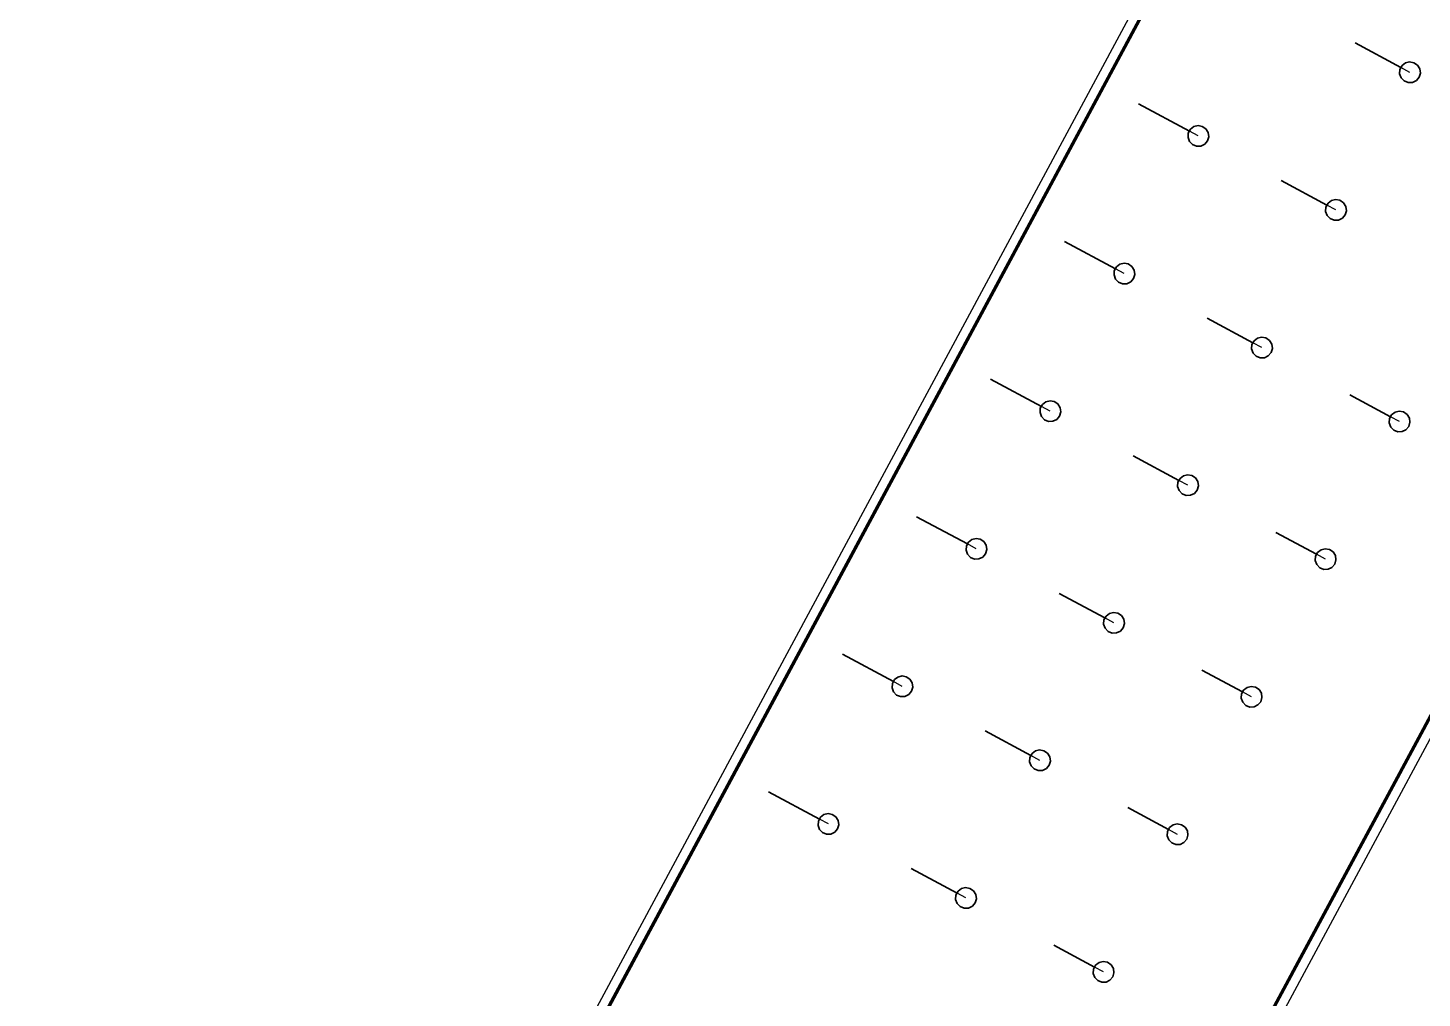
# Model space of a CAD drawing. Header units: metres. Extents: x 2711799 to 2711985, y 1236908 to 1237087.
# Drawn here: x 2711826.75 to 2711840.13, y 1236988.75 to 1236998.07 of the extents above; entities that cross this region are included whole.
import ezdxf

# ---------------------------------------------------------------- set-up
doc = ezdxf.new("R2010")
doc.units = ezdxf.units.M
doc.linetypes.add('AUSGEZOGEN', pattern=[0])
doc.linetypes.add('VERDECKT2_S2', pattern=[0.18, 0.1, -0.08])
for name, color, linetype, lineweight in [('XR$9$Beton Ansicht', 7, 'AUSGEZOGEN', 35), ('XR$9$Beton verdeckt vorne', 7, 'VERDECKT2_S2', 25), ('XR$9$STANDARD_1', 7, 'AUSGEZOGEN', 13)]:
    doc.layers.add(name, color=color, linetype=linetype, lineweight=lineweight)

msp = doc.modelspace()

# ---------------------------------------------------------------- linework, layer by layer
at = {"layer": 'XR$9$Beton Ansicht', "transparency": 33554687}
for p, q in [((2711839.929, 1236997.688, 640.05), (2711839.4899, 1236997.9241, 640.05)), ((2711839.9389, 1236997.7064, 640.05), (2711839.9717, 1236997.7318, 640.05)), ((2711839.9717, 1236997.7318, 640.05), (2711840.0121, 1236997.7417, 640.05)), ((2711840.0121, 1236997.7417, 640.05), (2711840.0531, 1236997.7343, 640.05)), ((2711840.0531, 1236997.7343, 640.05), (2711840.0874, 1236997.7109, 640.05)), ((2711839.9161, 1236997.6283, 640.05), (2711839.9192, 1236997.6697, 640.05)), ((2711839.9301, 1236997.5891, 640.05), (2711839.9161, 1236997.6283, 640.05)), ((2711839.9192, 1236997.6697, 640.05), (2711839.9389, 1236997.7064, 640.05)), ((2711840.0874, 1236997.7109, 640.05), (2711840.1093, 1236997.6755, 640.05)), ((2711840.1149, 1236997.6343, 640.05), (2711840.1032, 1236997.5944, 640.05)), ((2711840.1093, 1236997.6755, 640.05), (2711840.1149, 1236997.6343, 640.05)), ((2711839.9589, 1236997.5591, 640.05), (2711839.9301, 1236997.5891, 640.05)), ((2711839.9973, 1236997.5433, 640.05), (2711839.9589, 1236997.5591, 640.05)), ((2711840.0389, 1236997.5446, 640.05), (2711839.9973, 1236997.5433, 640.05)), ((2711840.0764, 1236997.5626, 640.05), (2711840.0389, 1236997.5446, 640.05)), ((2711840.1032, 1236997.5944, 640.05), (2711840.0764, 1236997.5626, 640.05)), ((2711837.8975, 1236997.0772, 640.05), (2711837.4104, 1236997.3391, 640.05)), ((2711837.8877, 1236997.0589, 640.05), (2711837.9074, 1236997.0955, 640.05)), ((2711837.9074, 1236997.0955, 640.05), (2711837.9403, 1236997.121, 640.05)), ((2711837.9403, 1236997.121, 640.05), (2711837.9807, 1236997.1308, 640.05)), ((2711837.9807, 1236997.1308, 640.05), (2711838.0216, 1236997.1234, 640.05)), ((2711838.0216, 1236997.1234, 640.05), (2711838.0559, 1236997.1, 640.05)), ((2711838.0559, 1236997.1, 640.05), (2711838.0778, 1236997.0646, 640.05)), ((2711838.0778, 1236997.0646, 640.05), (2711838.0834, 1236997.0234, 640.05)), ((2711837.8846, 1236997.0174, 640.05), (2711837.8877, 1236997.0589, 640.05)), ((2711837.8986, 1236996.9783, 640.05), (2711837.8846, 1236997.0174, 640.05)), ((2711837.9274, 1236996.9482, 640.05), (2711837.8986, 1236996.9783, 640.05)), ((2711837.9659, 1236996.9325, 640.05), (2711837.9274, 1236996.9482, 640.05)), ((2711838.0074, 1236996.9337, 640.05), (2711837.9659, 1236996.9325, 640.05)), ((2711838.0449, 1236996.9518, 640.05), (2711838.0074, 1236996.9337, 640.05)), ((2711838.0718, 1236996.9835, 640.05), (2711838.0449, 1236996.9518, 640.05)), ((2711838.0834, 1236997.0234, 640.05), (2711838.0718, 1236996.9835, 640.05)), ((2711839.2187, 1236996.3669, 640.05), (2711838.7796, 1236996.603, 640.05)), ((2711839.2285, 1236996.3852, 640.05), (2711839.2614, 1236996.4106, 640.05)), ((2711839.2614, 1236996.4106, 640.05), (2711839.3018, 1236996.4205, 640.05)), ((2711839.3018, 1236996.4205, 640.05), (2711839.3427, 1236996.4131, 640.05)), ((2711839.3427, 1236996.4131, 640.05), (2711839.3771, 1236996.3897, 640.05)), ((2711839.2058, 1236996.3071, 640.05), (2711839.2089, 1236996.3486, 640.05)), ((2711839.2198, 1236996.268, 640.05), (2711839.2058, 1236996.3071, 640.05)), ((2711839.2089, 1236996.3486, 640.05), (2711839.2285, 1236996.3852, 640.05)), ((2711839.2486, 1236996.2379, 640.05), (2711839.2198, 1236996.268, 640.05)), ((2711839.3929, 1236996.2732, 640.05), (2711839.3661, 1236996.2415, 640.05)), ((2711839.3771, 1236996.3897, 640.05), (2711839.399, 1236996.3543, 640.05)), ((2711839.4046, 1236996.3131, 640.05), (2711839.3929, 1236996.2732, 640.05)), ((2711839.399, 1236996.3543, 640.05), (2711839.4046, 1236996.3131, 640.05)), ((2711839.287, 1236996.2222, 640.05), (2711839.2486, 1236996.2379, 640.05)), ((2711839.3286, 1236996.2234, 640.05), (2711839.287, 1236996.2222, 640.05)), ((2711839.3661, 1236996.2415, 640.05), (2711839.3286, 1236996.2234, 640.05)), ((2711837.1872, 1236995.756, 640.05), (2711836.7001, 1236996.018, 640.05)), ((2711837.1743, 1236995.6963, 640.05), (2711837.1774, 1236995.7377, 640.05)), ((2711837.1774, 1236995.7377, 640.05), (2711837.1971, 1236995.7743, 640.05)), ((2711837.1971, 1236995.7743, 640.05), (2711837.23, 1236995.7998, 640.05)), ((2711837.23, 1236995.7998, 640.05), (2711837.2704, 1236995.8097, 640.05)), ((2711837.2704, 1236995.8097, 640.05), (2711837.3113, 1236995.8023, 640.05)), ((2711837.3113, 1236995.8023, 640.05), (2711837.3456, 1236995.7789, 640.05)), ((2711837.3456, 1236995.7789, 640.05), (2711837.3675, 1236995.7435, 640.05)), ((2711837.3675, 1236995.7435, 640.05), (2711837.3731, 1236995.7023, 640.05)), ((2711837.1883, 1236995.6571, 640.05), (2711837.1743, 1236995.6963, 640.05)), ((2711837.2171, 1236995.6271, 640.05), (2711837.1883, 1236995.6571, 640.05)), ((2711837.2556, 1236995.6113, 640.05), (2711837.2171, 1236995.6271, 640.05)), ((2711837.2971, 1236995.6126, 640.05), (2711837.2556, 1236995.6113, 640.05)), ((2711837.3346, 1236995.6306, 640.05), (2711837.2971, 1236995.6126, 640.05)), ((2711837.3615, 1236995.6624, 640.05), (2711837.3346, 1236995.6306, 640.05)), ((2711837.3731, 1236995.7023, 640.05), (2711837.3615, 1236995.6624, 640.05)), ((2711838.5084, 1236995.0457, 640.05), (2711838.0693, 1236995.2818, 640.05)), ((2711838.4985, 1236995.0274, 640.05), (2711838.5182, 1236995.064, 640.05)), ((2711838.5182, 1236995.064, 640.05), (2711838.5511, 1236995.0895, 640.05)), ((2711838.5511, 1236995.0895, 640.05), (2711838.5915, 1236995.0994, 640.05)), ((2711838.5915, 1236995.0994, 640.05), (2711838.6324, 1236995.092, 640.05)), ((2711838.6324, 1236995.092, 640.05), (2711838.6668, 1236995.0685, 640.05)), ((2711838.6668, 1236995.0685, 640.05), (2711838.6887, 1236995.0332, 640.05)), ((2711838.4955, 1236994.9859, 640.05), (2711838.4985, 1236995.0274, 640.05)), ((2711838.5095, 1236994.9468, 640.05), (2711838.4955, 1236994.9859, 640.05)), ((2711838.5382, 1236994.9168, 640.05), (2711838.5095, 1236994.9468, 640.05)), ((2711838.6557, 1236994.9203, 640.05), (2711838.6183, 1236994.9023, 640.05)), ((2711838.6826, 1236994.9521, 640.05), (2711838.6557, 1236994.9203, 640.05)), ((2711838.6943, 1236994.992, 640.05), (2711838.6826, 1236994.9521, 640.05)), ((2711838.6887, 1236995.0332, 640.05), (2711838.6943, 1236994.992, 640.05)), ((2711838.5767, 1236994.901, 640.05), (2711838.5382, 1236994.9168, 640.05)), ((2711838.6183, 1236994.9023, 640.05), (2711838.5767, 1236994.901, 640.05)), ((2711836.4769, 1236994.4349, 640.05), (2711835.9898, 1236994.6968, 640.05)), ((2711839.8295, 1236994.3354, 640.05), (2711839.4386, 1236994.5456, 640.05)), ((2711836.464, 1236994.3751, 640.05), (2711836.4671, 1236994.4166, 640.05)), ((2711836.4671, 1236994.4166, 640.05), (2711836.4868, 1236994.4532, 640.05)), ((2711836.4868, 1236994.4532, 640.05), (2711836.5197, 1236994.4786, 640.05)), ((2711836.5197, 1236994.4786, 640.05), (2711836.56, 1236994.4885, 640.05)), ((2711836.56, 1236994.4885, 640.05), (2711836.601, 1236994.4811, 640.05)), ((2711836.601, 1236994.4811, 640.05), (2711836.6353, 1236994.4577, 640.05)), ((2711836.6353, 1236994.4577, 640.05), (2711836.6572, 1236994.4223, 640.05)), ((2711836.6572, 1236994.4223, 640.05), (2711836.6628, 1236994.3811, 640.05)), ((2711839.8723, 1236994.3792, 640.05), (2711839.9127, 1236994.3891, 640.05)), ((2711839.9127, 1236994.3891, 640.05), (2711839.9536, 1236994.3816, 640.05)), ((2711836.478, 1236994.336, 640.05), (2711836.464, 1236994.3751, 640.05)), ((2711836.5068, 1236994.3059, 640.05), (2711836.478, 1236994.336, 640.05)), ((2711836.5453, 1236994.2902, 640.05), (2711836.5068, 1236994.3059, 640.05)), ((2711836.5868, 1236994.2914, 640.05), (2711836.5453, 1236994.2902, 640.05)), ((2711836.6243, 1236994.3095, 640.05), (2711836.5868, 1236994.2914, 640.05)), ((2711836.6512, 1236994.3412, 640.05), (2711836.6243, 1236994.3095, 640.05)), ((2711836.6628, 1236994.3811, 640.05), (2711836.6512, 1236994.3412, 640.05)), ((2711839.8166, 1236994.2756, 640.05), (2711839.8197, 1236994.3171, 640.05)), ((2711839.8307, 1236994.2365, 640.05), (2711839.8166, 1236994.2756, 640.05)), ((2711839.8197, 1236994.3171, 640.05), (2711839.8394, 1236994.3537, 640.05)), ((2711839.8394, 1236994.3537, 640.05), (2711839.8723, 1236994.3792, 640.05)), ((2711839.9536, 1236994.3816, 640.05), (2711839.988, 1236994.3582, 640.05)), ((2711839.988, 1236994.3582, 640.05), (2711840.0098, 1236994.3229, 640.05)), ((2711840.0154, 1236994.2817, 640.05), (2711840.0038, 1236994.2417, 640.05)), ((2711840.0098, 1236994.3229, 640.05), (2711840.0154, 1236994.2817, 640.05)), ((2711839.8594, 1236994.2065, 640.05), (2711839.8307, 1236994.2365, 640.05)), ((2711839.8979, 1236994.1907, 640.05), (2711839.8594, 1236994.2065, 640.05)), ((2711839.9394, 1236994.192, 640.05), (2711839.8979, 1236994.1907, 640.05)), ((2711839.9769, 1236994.21, 640.05), (2711839.9394, 1236994.192, 640.05)), ((2711840.0038, 1236994.2417, 640.05), (2711839.9769, 1236994.21, 640.05)), ((2711837.7981, 1236993.7246, 640.05), (2711837.359, 1236993.9606, 640.05)), ((2711837.7882, 1236993.7063, 640.05), (2711837.8079, 1236993.7429, 640.05)), ((2711837.8079, 1236993.7429, 640.05), (2711837.8408, 1236993.7683, 640.05)), ((2711837.8408, 1236993.7683, 640.05), (2711837.8812, 1236993.7782, 640.05)), ((2711837.8812, 1236993.7782, 640.05), (2711837.9221, 1236993.7708, 640.05)), ((2711837.9221, 1236993.7708, 640.05), (2711837.9565, 1236993.7474, 640.05)), ((2711837.9565, 1236993.7474, 640.05), (2711837.9784, 1236993.712, 640.05)), ((2711837.7851, 1236993.6648, 640.05), (2711837.7882, 1236993.7063, 640.05)), ((2711837.7992, 1236993.6256, 640.05), (2711837.7851, 1236993.6648, 640.05)), ((2711837.8279, 1236993.5956, 640.05), (2711837.7992, 1236993.6256, 640.05)), ((2711837.8664, 1236993.5798, 640.05), (2711837.8279, 1236993.5956, 640.05)), ((2711837.9454, 1236993.5992, 640.05), (2711837.908, 1236993.5811, 640.05)), ((2711837.9723, 1236993.6309, 640.05), (2711837.9454, 1236993.5992, 640.05)), ((2711837.984, 1236993.6708, 640.05), (2711837.9723, 1236993.6309, 640.05)), ((2711837.9784, 1236993.712, 640.05), (2711837.984, 1236993.6708, 640.05)), ((2711837.908, 1236993.5811, 640.05), (2711837.8664, 1236993.5798, 640.05)), ((2711835.7666, 1236993.1137, 640.05), (2711835.2794, 1236993.3756, 640.05)), ((2711839.1192, 1236993.0143, 640.05), (2711838.7282, 1236993.2245, 640.05)), ((2711835.7537, 1236993.0539, 640.05), (2711835.7568, 1236993.0954, 640.05)), ((2711835.7677, 1236993.0148, 640.05), (2711835.7537, 1236993.0539, 640.05)), ((2711835.7568, 1236993.0954, 640.05), (2711835.7765, 1236993.132, 640.05)), ((2711835.7765, 1236993.132, 640.05), (2711835.8093, 1236993.1575, 640.05)), ((2711835.8093, 1236993.1575, 640.05), (2711835.8497, 1236993.1674, 640.05)), ((2711835.8497, 1236993.1674, 640.05), (2711835.8907, 1236993.1599, 640.05)), ((2711835.8907, 1236993.1599, 640.05), (2711835.925, 1236993.1365, 640.05)), ((2711835.925, 1236993.1365, 640.05), (2711835.9469, 1236993.1012, 640.05)), ((2711835.9525, 1236993.06, 640.05), (2711835.9408, 1236993.02, 640.05)), ((2711835.9469, 1236993.1012, 640.05), (2711835.9525, 1236993.06, 640.05)), ((2711839.1291, 1236993.0326, 640.05), (2711839.162, 1236993.058, 640.05)), ((2711839.162, 1236993.058, 640.05), (2711839.2024, 1236993.0679, 640.05)), ((2711839.2024, 1236993.0679, 640.05), (2711839.2433, 1236993.0605, 640.05)), ((2711839.2433, 1236993.0605, 640.05), (2711839.2776, 1236993.0371, 640.05)), ((2711835.7965, 1236992.9848, 640.05), (2711835.7677, 1236993.0148, 640.05)), ((2711835.8349, 1236992.969, 640.05), (2711835.7965, 1236992.9848, 640.05)), ((2711835.8765, 1236992.9703, 640.05), (2711835.8349, 1236992.969, 640.05)), ((2711835.914, 1236992.9883, 640.05), (2711835.8765, 1236992.9703, 640.05)), ((2711835.9408, 1236993.02, 640.05), (2711835.914, 1236992.9883, 640.05)), ((2711839.1063, 1236992.9545, 640.05), (2711839.1094, 1236992.9959, 640.05)), ((2711839.1203, 1236992.9153, 640.05), (2711839.1063, 1236992.9545, 640.05)), ((2711839.1094, 1236992.9959, 640.05), (2711839.1291, 1236993.0326, 640.05)), ((2711839.1491, 1236992.8853, 640.05), (2711839.1203, 1236992.9153, 640.05)), ((2711839.2935, 1236992.9206, 640.05), (2711839.2666, 1236992.8889, 640.05)), ((2711839.2776, 1236993.0371, 640.05), (2711839.2995, 1236993.0017, 640.05)), ((2711839.3051, 1236992.9605, 640.05), (2711839.2935, 1236992.9206, 640.05)), ((2711839.2995, 1236993.0017, 640.05), (2711839.3051, 1236992.9605, 640.05)), ((2711839.1876, 1236992.8695, 640.05), (2711839.1491, 1236992.8853, 640.05)), ((2711839.2291, 1236992.8708, 640.05), (2711839.1876, 1236992.8695, 640.05)), ((2711839.2666, 1236992.8889, 640.05), (2711839.2291, 1236992.8708, 640.05)), ((2711837.0878, 1236992.4034, 640.05), (2711836.6487, 1236992.6395, 640.05)), ((2711837.0748, 1236992.3436, 640.05), (2711837.0779, 1236992.3851, 640.05)), ((2711837.0779, 1236992.3851, 640.05), (2711837.0976, 1236992.4217, 640.05)), ((2711837.0976, 1236992.4217, 640.05), (2711837.1305, 1236992.4472, 640.05)), ((2711837.1305, 1236992.4472, 640.05), (2711837.1709, 1236992.457, 640.05)), ((2711837.1709, 1236992.457, 640.05), (2711837.2118, 1236992.4496, 640.05)), ((2711837.2118, 1236992.4496, 640.05), (2711837.2462, 1236992.4262, 640.05)), ((2711837.2462, 1236992.4262, 640.05), (2711837.2681, 1236992.3909, 640.05)), ((2711837.2681, 1236992.3909, 640.05), (2711837.2736, 1236992.3497, 640.05)), ((2711837.0889, 1236992.3045, 640.05), (2711837.0748, 1236992.3436, 640.05)), ((2711837.1176, 1236992.2744, 640.05), (2711837.0889, 1236992.3045, 640.05)), ((2711837.1561, 1236992.2587, 640.05), (2711837.1176, 1236992.2744, 640.05)), ((2711837.1977, 1236992.26, 640.05), (2711837.1561, 1236992.2587, 640.05)), ((2711837.2351, 1236992.278, 640.05), (2711837.1977, 1236992.26, 640.05)), ((2711837.262, 1236992.3097, 640.05), (2711837.2351, 1236992.278, 640.05)), ((2711837.2736, 1236992.3497, 640.05), (2711837.262, 1236992.3097, 640.05)), ((2711835.0563, 1236991.7926, 640.05), (2711834.5691, 1236992.0545, 640.05)), ((2711835.099, 1236991.8363, 640.05), (2711835.1394, 1236991.8462, 640.05)), ((2711835.1394, 1236991.8462, 640.05), (2711835.1803, 1236991.8388, 640.05)), ((2711838.4089, 1236991.6931, 640.05), (2711838.0179, 1236991.9033, 640.05)), ((2711835.0434, 1236991.7328, 640.05), (2711835.0465, 1236991.7742, 640.05)), ((2711835.0574, 1236991.6936, 640.05), (2711835.0434, 1236991.7328, 640.05)), ((2711835.0465, 1236991.7742, 640.05), (2711835.0661, 1236991.8109, 640.05)), ((2711835.0661, 1236991.8109, 640.05), (2711835.099, 1236991.8363, 640.05)), ((2711835.1803, 1236991.8388, 640.05), (2711835.2147, 1236991.8154, 640.05)), ((2711835.2147, 1236991.8154, 640.05), (2711835.2366, 1236991.78, 640.05)), ((2711835.2422, 1236991.7388, 640.05), (2711835.2305, 1236991.6989, 640.05)), ((2711835.2366, 1236991.78, 640.05), (2711835.2422, 1236991.7388, 640.05)), ((2711838.3991, 1236991.6748, 640.05), (2711838.4188, 1236991.7114, 640.05)), ((2711838.4188, 1236991.7114, 640.05), (2711838.4517, 1236991.7369, 640.05)), ((2711838.4517, 1236991.7369, 640.05), (2711838.4921, 1236991.7467, 640.05)), ((2711838.4921, 1236991.7467, 640.05), (2711838.533, 1236991.7393, 640.05)), ((2711838.533, 1236991.7393, 640.05), (2711838.5673, 1236991.7159, 640.05)), ((2711838.5673, 1236991.7159, 640.05), (2711838.5892, 1236991.6805, 640.05)), ((2711835.0862, 1236991.6636, 640.05), (2711835.0574, 1236991.6936, 640.05)), ((2711835.1246, 1236991.6478, 640.05), (2711835.0862, 1236991.6636, 640.05)), ((2711835.1662, 1236991.6491, 640.05), (2711835.1246, 1236991.6478, 640.05)), ((2711835.2037, 1236991.6672, 640.05), (2711835.1662, 1236991.6491, 640.05)), ((2711835.2305, 1236991.6989, 640.05), (2711835.2037, 1236991.6672, 640.05)), ((2711838.396, 1236991.6333, 640.05), (2711838.3991, 1236991.6748, 640.05)), ((2711838.41, 1236991.5942, 640.05), (2711838.396, 1236991.6333, 640.05)), ((2711838.4388, 1236991.5641, 640.05), (2711838.41, 1236991.5942, 640.05)), ((2711838.5832, 1236991.5994, 640.05), (2711838.5563, 1236991.5677, 640.05)), ((2711838.5948, 1236991.6393, 640.05), (2711838.5832, 1236991.5994, 640.05)), ((2711838.5892, 1236991.6805, 640.05), (2711838.5948, 1236991.6393, 640.05)), ((2711838.4773, 1236991.5484, 640.05), (2711838.4388, 1236991.5641, 640.05)), ((2711838.5188, 1236991.5496, 640.05), (2711838.4773, 1236991.5484, 640.05)), ((2711838.5563, 1236991.5677, 640.05), (2711838.5188, 1236991.5496, 640.05)), ((2711836.3775, 1236991.0823, 640.05), (2711835.9384, 1236991.3183, 640.05)), ((2711836.3645, 1236991.0225, 640.05), (2711836.3676, 1236991.0639, 640.05)), ((2711836.3676, 1236991.0639, 640.05), (2711836.3873, 1236991.1006, 640.05)), ((2711836.3873, 1236991.1006, 640.05), (2711836.4202, 1236991.126, 640.05)), ((2711836.4202, 1236991.126, 640.05), (2711836.4606, 1236991.1359, 640.05)), ((2711836.4606, 1236991.1359, 640.05), (2711836.5015, 1236991.1285, 640.05)), ((2711836.5015, 1236991.1285, 640.05), (2711836.5359, 1236991.1051, 640.05)), ((2711836.5359, 1236991.1051, 640.05), (2711836.5577, 1236991.0697, 640.05)), ((2711836.5577, 1236991.0697, 640.05), (2711836.5633, 1236991.0285, 640.05)), ((2711836.3786, 1236990.9833, 640.05), (2711836.3645, 1236991.0225, 640.05)), ((2711836.4073, 1236990.9533, 640.05), (2711836.3786, 1236990.9833, 640.05)), ((2711836.4458, 1236990.9375, 640.05), (2711836.4073, 1236990.9533, 640.05)), ((2711836.4874, 1236990.9388, 640.05), (2711836.4458, 1236990.9375, 640.05)), ((2711836.5248, 1236990.9568, 640.05), (2711836.4874, 1236990.9388, 640.05)), ((2711836.5517, 1236990.9886, 640.05), (2711836.5248, 1236990.9568, 640.05)), ((2711836.5633, 1236991.0285, 640.05), (2711836.5517, 1236990.9886, 640.05)), ((2711834.346, 1236990.4714, 640.05), (2711833.8588, 1236990.7333, 640.05)), ((2711834.3558, 1236990.4897, 640.05), (2711834.3887, 1236990.5152, 640.05)), ((2711834.3887, 1236990.5152, 640.05), (2711834.4291, 1236990.525, 640.05)), ((2711834.4291, 1236990.525, 640.05), (2711834.47, 1236990.5176, 640.05)), ((2711834.47, 1236990.5176, 640.05), (2711834.5044, 1236990.4942, 640.05)), ((2711837.6986, 1236990.3719, 640.05), (2711837.3076, 1236990.5822, 640.05)), ((2711834.3331, 1236990.4116, 640.05), (2711834.3361, 1236990.4531, 640.05)), ((2711834.3471, 1236990.3725, 640.05), (2711834.3331, 1236990.4116, 640.05)), ((2711834.3361, 1236990.4531, 640.05), (2711834.3558, 1236990.4897, 640.05)), ((2711834.3758, 1236990.3424, 640.05), (2711834.3471, 1236990.3725, 640.05)), ((2711834.5202, 1236990.3777, 640.05), (2711834.4933, 1236990.346, 640.05)), ((2711834.5044, 1236990.4942, 640.05), (2711834.5263, 1236990.4589, 640.05)), ((2711834.5319, 1236990.4176, 640.05), (2711834.5202, 1236990.3777, 640.05)), ((2711834.5263, 1236990.4589, 640.05), (2711834.5319, 1236990.4176, 640.05)), ((2711837.6888, 1236990.3536, 640.05), (2711837.7085, 1236990.3903, 640.05)), ((2711837.7085, 1236990.3903, 640.05), (2711837.7414, 1236990.4157, 640.05)), ((2711837.7414, 1236990.4157, 640.05), (2711837.7817, 1236990.4256, 640.05)), ((2711837.7817, 1236990.4256, 640.05), (2711837.8227, 1236990.4182, 640.05)), ((2711837.8227, 1236990.4182, 640.05), (2711837.857, 1236990.3948, 640.05)), ((2711837.857, 1236990.3948, 640.05), (2711837.8789, 1236990.3594, 640.05)), ((2711834.4143, 1236990.3267, 640.05), (2711834.3758, 1236990.3424, 640.05)), ((2711834.4559, 1236990.3279, 640.05), (2711834.4143, 1236990.3267, 640.05)), ((2711834.4933, 1236990.346, 640.05), (2711834.4559, 1236990.3279, 640.05)), ((2711837.6857, 1236990.3122, 640.05), (2711837.6888, 1236990.3536, 640.05)), ((2711837.6997, 1236990.273, 640.05), (2711837.6857, 1236990.3122, 640.05)), ((2711837.7285, 1236990.243, 640.05), (2711837.6997, 1236990.273, 640.05)), ((2711837.767, 1236990.2272, 640.05), (2711837.7285, 1236990.243, 640.05)), ((2711837.846, 1236990.2465, 640.05), (2711837.8085, 1236990.2285, 640.05)), ((2711837.8729, 1236990.2783, 640.05), (2711837.846, 1236990.2465, 640.05)), ((2711837.8845, 1236990.3182, 640.05), (2711837.8729, 1236990.2783, 640.05)), ((2711837.8789, 1236990.3594, 640.05), (2711837.8845, 1236990.3182, 640.05)), ((2711837.8085, 1236990.2285, 640.05), (2711837.767, 1236990.2272, 640.05)), ((2711835.6672, 1236989.7611, 640.05), (2711835.2281, 1236989.9972, 640.05)), ((2711835.6542, 1236989.7013, 640.05), (2711835.6573, 1236989.7428, 640.05)), ((2711835.6683, 1236989.6622, 640.05), (2711835.6542, 1236989.7013, 640.05)), ((2711835.6573, 1236989.7428, 640.05), (2711835.677, 1236989.7794, 640.05)), ((2711835.677, 1236989.7794, 640.05), (2711835.7099, 1236989.8049, 640.05)), ((2711835.7099, 1236989.8049, 640.05), (2711835.7503, 1236989.8147, 640.05)), ((2711835.7503, 1236989.8147, 640.05), (2711835.7912, 1236989.8073, 640.05)), ((2711835.7912, 1236989.8073, 640.05), (2711835.8256, 1236989.7839, 640.05)), ((2711835.8256, 1236989.7839, 640.05), (2711835.8474, 1236989.7485, 640.05)), ((2711835.853, 1236989.7073, 640.05), (2711835.8414, 1236989.6674, 640.05)), ((2711835.8474, 1236989.7485, 640.05), (2711835.853, 1236989.7073, 640.05)), ((2711835.697, 1236989.6321, 640.05), (2711835.6683, 1236989.6622, 640.05)), ((2711835.7355, 1236989.6164, 640.05), (2711835.697, 1236989.6321, 640.05)), ((2711835.777, 1236989.6176, 640.05), (2711835.7355, 1236989.6164, 640.05)), ((2711835.8145, 1236989.6357, 640.05), (2711835.777, 1236989.6176, 640.05)), ((2711835.8414, 1236989.6674, 640.05), (2711835.8145, 1236989.6357, 640.05)), ((2711836.9883, 1236989.0508, 640.05), (2711836.5973, 1236989.261, 640.05)), ((2711836.9754, 1236988.991, 640.05), (2711836.9785, 1236989.0325, 640.05)), ((2711836.9785, 1236989.0325, 640.05), (2711836.9982, 1236989.0691, 640.05)), ((2711836.9982, 1236989.0691, 640.05), (2711837.031, 1236989.0945, 640.05)), ((2711837.031, 1236989.0945, 640.05), (2711837.0714, 1236989.1044, 640.05)), ((2711837.0714, 1236989.1044, 640.05), (2711837.1124, 1236989.097, 640.05)), ((2711837.1124, 1236989.097, 640.05), (2711837.1467, 1236989.0736, 640.05)), ((2711837.1467, 1236989.0736, 640.05), (2711837.1686, 1236989.0382, 640.05)), ((2711837.1686, 1236989.0382, 640.05), (2711837.1742, 1236988.997, 640.05)), ((2711836.9894, 1236988.9519, 640.05), (2711836.9754, 1236988.991, 640.05)), ((2711837.0182, 1236988.9218, 640.05), (2711836.9894, 1236988.9519, 640.05)), ((2711837.0566, 1236988.9061, 640.05), (2711837.0182, 1236988.9218, 640.05)), ((2711837.0982, 1236988.9073, 640.05), (2711837.0566, 1236988.9061, 640.05)), ((2711837.1357, 1236988.9254, 640.05), (2711837.0982, 1236988.9073, 640.05)), ((2711837.1625, 1236988.9571, 640.05), (2711837.1357, 1236988.9254, 640.05)), ((2711837.1742, 1236988.997, 640.05), (2711837.1625, 1236988.9571, 640.05))]:
    msp.add_line(p, q, dxfattribs=at)
at = {"layer": 'XR$9$Beton Ansicht', "color": 7, "linetype": 'AUSGEZOGEN', "lineweight": 35, "transparency": 33554687}
for p, q in [((2711839.929, 1236997.688, 640.05), (2711839.4899, 1236997.9241, 640.05)), ((2711839.9389, 1236997.7064, 640.05), (2711839.9717, 1236997.7318, 640.05)), ((2711839.9717, 1236997.7318, 640.05), (2711840.0121, 1236997.7417, 640.05)), ((2711840.0121, 1236997.7417, 640.05), (2711840.0531, 1236997.7343, 640.05)), ((2711840.0531, 1236997.7343, 640.05), (2711840.0874, 1236997.7109, 640.05)), ((2711839.9161, 1236997.6283, 640.05), (2711839.9192, 1236997.6697, 640.05)), ((2711839.9301, 1236997.5891, 640.05), (2711839.9161, 1236997.6283, 640.05)), ((2711839.9192, 1236997.6697, 640.05), (2711839.9389, 1236997.7064, 640.05)), ((2711840.0874, 1236997.7109, 640.05), (2711840.1093, 1236997.6755, 640.05)), ((2711840.1149, 1236997.6343, 640.05), (2711840.1032, 1236997.5944, 640.05)), ((2711840.1093, 1236997.6755, 640.05), (2711840.1149, 1236997.6343, 640.05)), ((2711839.9589, 1236997.5591, 640.05), (2711839.9301, 1236997.5891, 640.05)), ((2711839.9973, 1236997.5433, 640.05), (2711839.9589, 1236997.5591, 640.05)), ((2711840.0389, 1236997.5446, 640.05), (2711839.9973, 1236997.5433, 640.05)), ((2711840.0764, 1236997.5626, 640.05), (2711840.0389, 1236997.5446, 640.05)), ((2711840.1032, 1236997.5944, 640.05), (2711840.0764, 1236997.5626, 640.05)), ((2711837.8975, 1236997.0772, 640.05), (2711837.4104, 1236997.3391, 640.05)), ((2711837.8877, 1236997.0589, 640.05), (2711837.9074, 1236997.0955, 640.05)), ((2711837.9074, 1236997.0955, 640.05), (2711837.9403, 1236997.121, 640.05)), ((2711837.9403, 1236997.121, 640.05), (2711837.9807, 1236997.1308, 640.05)), ((2711837.9807, 1236997.1308, 640.05), (2711838.0216, 1236997.1234, 640.05)), ((2711838.0216, 1236997.1234, 640.05), (2711838.0559, 1236997.1, 640.05)), ((2711838.0559, 1236997.1, 640.05), (2711838.0778, 1236997.0646, 640.05)), ((2711838.0778, 1236997.0646, 640.05), (2711838.0834, 1236997.0234, 640.05)), ((2711837.8846, 1236997.0174, 640.05), (2711837.8877, 1236997.0589, 640.05)), ((2711837.8986, 1236996.9783, 640.05), (2711837.8846, 1236997.0174, 640.05)), ((2711837.9274, 1236996.9482, 640.05), (2711837.8986, 1236996.9783, 640.05)), ((2711837.9659, 1236996.9325, 640.05), (2711837.9274, 1236996.9482, 640.05)), ((2711838.0074, 1236996.9337, 640.05), (2711837.9659, 1236996.9325, 640.05)), ((2711838.0449, 1236996.9518, 640.05), (2711838.0074, 1236996.9337, 640.05)), ((2711838.0718, 1236996.9835, 640.05), (2711838.0449, 1236996.9518, 640.05)), ((2711838.0834, 1236997.0234, 640.05), (2711838.0718, 1236996.9835, 640.05)), ((2711839.2187, 1236996.3669, 640.05), (2711838.7796, 1236996.603, 640.05)), ((2711839.2285, 1236996.3852, 640.05), (2711839.2614, 1236996.4106, 640.05)), ((2711839.2614, 1236996.4106, 640.05), (2711839.3018, 1236996.4205, 640.05)), ((2711839.3018, 1236996.4205, 640.05), (2711839.3427, 1236996.4131, 640.05)), ((2711839.3427, 1236996.4131, 640.05), (2711839.3771, 1236996.3897, 640.05)), ((2711839.2058, 1236996.3071, 640.05), (2711839.2089, 1236996.3486, 640.05)), ((2711839.2198, 1236996.268, 640.05), (2711839.2058, 1236996.3071, 640.05)), ((2711839.2089, 1236996.3486, 640.05), (2711839.2285, 1236996.3852, 640.05)), ((2711839.2486, 1236996.2379, 640.05), (2711839.2198, 1236996.268, 640.05)), ((2711839.3929, 1236996.2732, 640.05), (2711839.3661, 1236996.2415, 640.05)), ((2711839.3771, 1236996.3897, 640.05), (2711839.399, 1236996.3543, 640.05)), ((2711839.4046, 1236996.3131, 640.05), (2711839.3929, 1236996.2732, 640.05)), ((2711839.399, 1236996.3543, 640.05), (2711839.4046, 1236996.3131, 640.05)), ((2711839.287, 1236996.2222, 640.05), (2711839.2486, 1236996.2379, 640.05)), ((2711839.3286, 1236996.2234, 640.05), (2711839.287, 1236996.2222, 640.05)), ((2711839.3661, 1236996.2415, 640.05), (2711839.3286, 1236996.2234, 640.05)), ((2711837.1872, 1236995.756, 640.05), (2711836.7001, 1236996.018, 640.05)), ((2711837.1743, 1236995.6963, 640.05), (2711837.1774, 1236995.7377, 640.05)), ((2711837.1774, 1236995.7377, 640.05), (2711837.1971, 1236995.7743, 640.05)), ((2711837.1971, 1236995.7743, 640.05), (2711837.23, 1236995.7998, 640.05)), ((2711837.23, 1236995.7998, 640.05), (2711837.2704, 1236995.8097, 640.05)), ((2711837.2704, 1236995.8097, 640.05), (2711837.3113, 1236995.8023, 640.05)), ((2711837.3113, 1236995.8023, 640.05), (2711837.3456, 1236995.7789, 640.05)), ((2711837.3456, 1236995.7789, 640.05), (2711837.3675, 1236995.7435, 640.05)), ((2711837.3675, 1236995.7435, 640.05), (2711837.3731, 1236995.7023, 640.05)), ((2711837.1883, 1236995.6571, 640.05), (2711837.1743, 1236995.6963, 640.05)), ((2711837.2171, 1236995.6271, 640.05), (2711837.1883, 1236995.6571, 640.05)), ((2711837.2556, 1236995.6113, 640.05), (2711837.2171, 1236995.6271, 640.05)), ((2711837.2971, 1236995.6126, 640.05), (2711837.2556, 1236995.6113, 640.05)), ((2711837.3346, 1236995.6306, 640.05), (2711837.2971, 1236995.6126, 640.05)), ((2711837.3615, 1236995.6624, 640.05), (2711837.3346, 1236995.6306, 640.05)), ((2711837.3731, 1236995.7023, 640.05), (2711837.3615, 1236995.6624, 640.05)), ((2711838.5084, 1236995.0457, 640.05), (2711838.0693, 1236995.2818, 640.05)), ((2711838.4985, 1236995.0274, 640.05), (2711838.5182, 1236995.064, 640.05)), ((2711838.5182, 1236995.064, 640.05), (2711838.5511, 1236995.0895, 640.05)), ((2711838.5511, 1236995.0895, 640.05), (2711838.5915, 1236995.0994, 640.05)), ((2711838.5915, 1236995.0994, 640.05), (2711838.6324, 1236995.092, 640.05)), ((2711838.6324, 1236995.092, 640.05), (2711838.6668, 1236995.0685, 640.05)), ((2711838.6668, 1236995.0685, 640.05), (2711838.6887, 1236995.0332, 640.05)), ((2711838.4955, 1236994.9859, 640.05), (2711838.4985, 1236995.0274, 640.05)), ((2711838.5095, 1236994.9468, 640.05), (2711838.4955, 1236994.9859, 640.05)), ((2711838.5382, 1236994.9168, 640.05), (2711838.5095, 1236994.9468, 640.05)), ((2711838.6557, 1236994.9203, 640.05), (2711838.6183, 1236994.9023, 640.05)), ((2711838.6826, 1236994.9521, 640.05), (2711838.6557, 1236994.9203, 640.05)), ((2711838.6943, 1236994.992, 640.05), (2711838.6826, 1236994.9521, 640.05)), ((2711838.6887, 1236995.0332, 640.05), (2711838.6943, 1236994.992, 640.05)), ((2711838.5767, 1236994.901, 640.05), (2711838.5382, 1236994.9168, 640.05)), ((2711838.6183, 1236994.9023, 640.05), (2711838.5767, 1236994.901, 640.05)), ((2711836.4769, 1236994.4349, 640.05), (2711835.9898, 1236994.6968, 640.05)), ((2711839.8295, 1236994.3354, 640.05), (2711839.4386, 1236994.5456, 640.05)), ((2711836.464, 1236994.3751, 640.05), (2711836.4671, 1236994.4166, 640.05)), ((2711836.4671, 1236994.4166, 640.05), (2711836.4868, 1236994.4532, 640.05)), ((2711836.4868, 1236994.4532, 640.05), (2711836.5197, 1236994.4786, 640.05)), ((2711836.5197, 1236994.4786, 640.05), (2711836.56, 1236994.4885, 640.05)), ((2711836.56, 1236994.4885, 640.05), (2711836.601, 1236994.4811, 640.05)), ((2711836.601, 1236994.4811, 640.05), (2711836.6353, 1236994.4577, 640.05)), ((2711836.6353, 1236994.4577, 640.05), (2711836.6572, 1236994.4223, 640.05)), ((2711836.6572, 1236994.4223, 640.05), (2711836.6628, 1236994.3811, 640.05)), ((2711839.8723, 1236994.3792, 640.05), (2711839.9127, 1236994.3891, 640.05)), ((2711839.9127, 1236994.3891, 640.05), (2711839.9536, 1236994.3816, 640.05)), ((2711836.478, 1236994.336, 640.05), (2711836.464, 1236994.3751, 640.05)), ((2711836.5068, 1236994.3059, 640.05), (2711836.478, 1236994.336, 640.05)), ((2711836.5453, 1236994.2902, 640.05), (2711836.5068, 1236994.3059, 640.05)), ((2711836.5868, 1236994.2914, 640.05), (2711836.5453, 1236994.2902, 640.05)), ((2711836.6243, 1236994.3095, 640.05), (2711836.5868, 1236994.2914, 640.05)), ((2711836.6512, 1236994.3412, 640.05), (2711836.6243, 1236994.3095, 640.05)), ((2711836.6628, 1236994.3811, 640.05), (2711836.6512, 1236994.3412, 640.05)), ((2711839.8166, 1236994.2756, 640.05), (2711839.8197, 1236994.3171, 640.05)), ((2711839.8307, 1236994.2365, 640.05), (2711839.8166, 1236994.2756, 640.05)), ((2711839.8197, 1236994.3171, 640.05), (2711839.8394, 1236994.3537, 640.05)), ((2711839.8394, 1236994.3537, 640.05), (2711839.8723, 1236994.3792, 640.05)), ((2711839.9536, 1236994.3816, 640.05), (2711839.988, 1236994.3582, 640.05)), ((2711839.988, 1236994.3582, 640.05), (2711840.0098, 1236994.3229, 640.05)), ((2711840.0154, 1236994.2817, 640.05), (2711840.0038, 1236994.2417, 640.05)), ((2711840.0098, 1236994.3229, 640.05), (2711840.0154, 1236994.2817, 640.05)), ((2711839.8594, 1236994.2065, 640.05), (2711839.8307, 1236994.2365, 640.05)), ((2711839.8979, 1236994.1907, 640.05), (2711839.8594, 1236994.2065, 640.05)), ((2711839.9394, 1236994.192, 640.05), (2711839.8979, 1236994.1907, 640.05)), ((2711839.9769, 1236994.21, 640.05), (2711839.9394, 1236994.192, 640.05)), ((2711840.0038, 1236994.2417, 640.05), (2711839.9769, 1236994.21, 640.05)), ((2711837.7981, 1236993.7246, 640.05), (2711837.359, 1236993.9606, 640.05)), ((2711837.7882, 1236993.7063, 640.05), (2711837.8079, 1236993.7429, 640.05)), ((2711837.8079, 1236993.7429, 640.05), (2711837.8408, 1236993.7683, 640.05)), ((2711837.8408, 1236993.7683, 640.05), (2711837.8812, 1236993.7782, 640.05)), ((2711837.8812, 1236993.7782, 640.05), (2711837.9221, 1236993.7708, 640.05)), ((2711837.9221, 1236993.7708, 640.05), (2711837.9565, 1236993.7474, 640.05)), ((2711837.9565, 1236993.7474, 640.05), (2711837.9784, 1236993.712, 640.05)), ((2711837.7851, 1236993.6648, 640.05), (2711837.7882, 1236993.7063, 640.05)), ((2711837.7992, 1236993.6256, 640.05), (2711837.7851, 1236993.6648, 640.05)), ((2711837.8279, 1236993.5956, 640.05), (2711837.7992, 1236993.6256, 640.05)), ((2711837.8664, 1236993.5798, 640.05), (2711837.8279, 1236993.5956, 640.05)), ((2711837.9454, 1236993.5992, 640.05), (2711837.908, 1236993.5811, 640.05)), ((2711837.9723, 1236993.6309, 640.05), (2711837.9454, 1236993.5992, 640.05)), ((2711837.984, 1236993.6708, 640.05), (2711837.9723, 1236993.6309, 640.05)), ((2711837.9784, 1236993.712, 640.05), (2711837.984, 1236993.6708, 640.05)), ((2711837.908, 1236993.5811, 640.05), (2711837.8664, 1236993.5798, 640.05)), ((2711835.7666, 1236993.1137, 640.05), (2711835.2794, 1236993.3756, 640.05)), ((2711839.1192, 1236993.0143, 640.05), (2711838.7282, 1236993.2245, 640.05)), ((2711835.7537, 1236993.0539, 640.05), (2711835.7568, 1236993.0954, 640.05)), ((2711835.7677, 1236993.0148, 640.05), (2711835.7537, 1236993.0539, 640.05)), ((2711835.7568, 1236993.0954, 640.05), (2711835.7765, 1236993.132, 640.05)), ((2711835.7765, 1236993.132, 640.05), (2711835.8093, 1236993.1575, 640.05)), ((2711835.8093, 1236993.1575, 640.05), (2711835.8497, 1236993.1674, 640.05)), ((2711835.8497, 1236993.1674, 640.05), (2711835.8907, 1236993.1599, 640.05)), ((2711835.8907, 1236993.1599, 640.05), (2711835.925, 1236993.1365, 640.05)), ((2711835.925, 1236993.1365, 640.05), (2711835.9469, 1236993.1012, 640.05)), ((2711835.9525, 1236993.06, 640.05), (2711835.9408, 1236993.02, 640.05)), ((2711835.9469, 1236993.1012, 640.05), (2711835.9525, 1236993.06, 640.05)), ((2711839.1291, 1236993.0326, 640.05), (2711839.162, 1236993.058, 640.05)), ((2711839.162, 1236993.058, 640.05), (2711839.2024, 1236993.0679, 640.05)), ((2711839.2024, 1236993.0679, 640.05), (2711839.2433, 1236993.0605, 640.05)), ((2711839.2433, 1236993.0605, 640.05), (2711839.2776, 1236993.0371, 640.05)), ((2711835.7965, 1236992.9848, 640.05), (2711835.7677, 1236993.0148, 640.05)), ((2711835.8349, 1236992.969, 640.05), (2711835.7965, 1236992.9848, 640.05)), ((2711835.8765, 1236992.9703, 640.05), (2711835.8349, 1236992.969, 640.05)), ((2711835.914, 1236992.9883, 640.05), (2711835.8765, 1236992.9703, 640.05)), ((2711835.9408, 1236993.02, 640.05), (2711835.914, 1236992.9883, 640.05)), ((2711839.1063, 1236992.9545, 640.05), (2711839.1094, 1236992.9959, 640.05)), ((2711839.1203, 1236992.9153, 640.05), (2711839.1063, 1236992.9545, 640.05)), ((2711839.1094, 1236992.9959, 640.05), (2711839.1291, 1236993.0326, 640.05)), ((2711839.1491, 1236992.8853, 640.05), (2711839.1203, 1236992.9153, 640.05)), ((2711839.2935, 1236992.9206, 640.05), (2711839.2666, 1236992.8889, 640.05)), ((2711839.2776, 1236993.0371, 640.05), (2711839.2995, 1236993.0017, 640.05)), ((2711839.3051, 1236992.9605, 640.05), (2711839.2935, 1236992.9206, 640.05)), ((2711839.2995, 1236993.0017, 640.05), (2711839.3051, 1236992.9605, 640.05)), ((2711839.1876, 1236992.8695, 640.05), (2711839.1491, 1236992.8853, 640.05)), ((2711839.2291, 1236992.8708, 640.05), (2711839.1876, 1236992.8695, 640.05)), ((2711839.2666, 1236992.8889, 640.05), (2711839.2291, 1236992.8708, 640.05)), ((2711837.0878, 1236992.4034, 640.05), (2711836.6487, 1236992.6395, 640.05)), ((2711837.0748, 1236992.3436, 640.05), (2711837.0779, 1236992.3851, 640.05)), ((2711837.0779, 1236992.3851, 640.05), (2711837.0976, 1236992.4217, 640.05)), ((2711837.0976, 1236992.4217, 640.05), (2711837.1305, 1236992.4472, 640.05)), ((2711837.1305, 1236992.4472, 640.05), (2711837.1709, 1236992.457, 640.05)), ((2711837.1709, 1236992.457, 640.05), (2711837.2118, 1236992.4496, 640.05)), ((2711837.2118, 1236992.4496, 640.05), (2711837.2462, 1236992.4262, 640.05)), ((2711837.2462, 1236992.4262, 640.05), (2711837.2681, 1236992.3909, 640.05)), ((2711837.2681, 1236992.3909, 640.05), (2711837.2736, 1236992.3497, 640.05)), ((2711837.0889, 1236992.3045, 640.05), (2711837.0748, 1236992.3436, 640.05)), ((2711837.1176, 1236992.2744, 640.05), (2711837.0889, 1236992.3045, 640.05)), ((2711837.1561, 1236992.2587, 640.05), (2711837.1176, 1236992.2744, 640.05)), ((2711837.1977, 1236992.26, 640.05), (2711837.1561, 1236992.2587, 640.05)), ((2711837.2351, 1236992.278, 640.05), (2711837.1977, 1236992.26, 640.05)), ((2711837.262, 1236992.3097, 640.05), (2711837.2351, 1236992.278, 640.05)), ((2711837.2736, 1236992.3497, 640.05), (2711837.262, 1236992.3097, 640.05)), ((2711835.0563, 1236991.7926, 640.05), (2711834.5691, 1236992.0545, 640.05)), ((2711835.099, 1236991.8363, 640.05), (2711835.1394, 1236991.8462, 640.05)), ((2711835.1394, 1236991.8462, 640.05), (2711835.1803, 1236991.8388, 640.05)), ((2711838.4089, 1236991.6931, 640.05), (2711838.0179, 1236991.9033, 640.05)), ((2711835.0434, 1236991.7328, 640.05), (2711835.0465, 1236991.7742, 640.05)), ((2711835.0574, 1236991.6936, 640.05), (2711835.0434, 1236991.7328, 640.05)), ((2711835.0465, 1236991.7742, 640.05), (2711835.0661, 1236991.8109, 640.05)), ((2711835.0661, 1236991.8109, 640.05), (2711835.099, 1236991.8363, 640.05)), ((2711835.1803, 1236991.8388, 640.05), (2711835.2147, 1236991.8154, 640.05)), ((2711835.2147, 1236991.8154, 640.05), (2711835.2366, 1236991.78, 640.05)), ((2711835.2422, 1236991.7388, 640.05), (2711835.2305, 1236991.6989, 640.05)), ((2711835.2366, 1236991.78, 640.05), (2711835.2422, 1236991.7388, 640.05)), ((2711838.3991, 1236991.6748, 640.05), (2711838.4188, 1236991.7114, 640.05)), ((2711838.4188, 1236991.7114, 640.05), (2711838.4517, 1236991.7369, 640.05)), ((2711838.4517, 1236991.7369, 640.05), (2711838.4921, 1236991.7467, 640.05)), ((2711838.4921, 1236991.7467, 640.05), (2711838.533, 1236991.7393, 640.05)), ((2711838.533, 1236991.7393, 640.05), (2711838.5673, 1236991.7159, 640.05)), ((2711838.5673, 1236991.7159, 640.05), (2711838.5892, 1236991.6805, 640.05)), ((2711835.0862, 1236991.6636, 640.05), (2711835.0574, 1236991.6936, 640.05)), ((2711835.1246, 1236991.6478, 640.05), (2711835.0862, 1236991.6636, 640.05)), ((2711835.1662, 1236991.6491, 640.05), (2711835.1246, 1236991.6478, 640.05)), ((2711835.2037, 1236991.6672, 640.05), (2711835.1662, 1236991.6491, 640.05)), ((2711835.2305, 1236991.6989, 640.05), (2711835.2037, 1236991.6672, 640.05)), ((2711838.396, 1236991.6333, 640.05), (2711838.3991, 1236991.6748, 640.05)), ((2711838.41, 1236991.5942, 640.05), (2711838.396, 1236991.6333, 640.05)), ((2711838.4388, 1236991.5641, 640.05), (2711838.41, 1236991.5942, 640.05)), ((2711838.5832, 1236991.5994, 640.05), (2711838.5563, 1236991.5677, 640.05)), ((2711838.5948, 1236991.6393, 640.05), (2711838.5832, 1236991.5994, 640.05)), ((2711838.5892, 1236991.6805, 640.05), (2711838.5948, 1236991.6393, 640.05)), ((2711838.4773, 1236991.5484, 640.05), (2711838.4388, 1236991.5641, 640.05)), ((2711838.5188, 1236991.5496, 640.05), (2711838.4773, 1236991.5484, 640.05)), ((2711838.5563, 1236991.5677, 640.05), (2711838.5188, 1236991.5496, 640.05)), ((2711836.3775, 1236991.0823, 640.05), (2711835.9384, 1236991.3183, 640.05)), ((2711836.3645, 1236991.0225, 640.05), (2711836.3676, 1236991.0639, 640.05)), ((2711836.3676, 1236991.0639, 640.05), (2711836.3873, 1236991.1006, 640.05)), ((2711836.3873, 1236991.1006, 640.05), (2711836.4202, 1236991.126, 640.05)), ((2711836.4202, 1236991.126, 640.05), (2711836.4606, 1236991.1359, 640.05)), ((2711836.4606, 1236991.1359, 640.05), (2711836.5015, 1236991.1285, 640.05)), ((2711836.5015, 1236991.1285, 640.05), (2711836.5359, 1236991.1051, 640.05)), ((2711836.5359, 1236991.1051, 640.05), (2711836.5577, 1236991.0697, 640.05)), ((2711836.5577, 1236991.0697, 640.05), (2711836.5633, 1236991.0285, 640.05)), ((2711836.3786, 1236990.9833, 640.05), (2711836.3645, 1236991.0225, 640.05)), ((2711836.4073, 1236990.9533, 640.05), (2711836.3786, 1236990.9833, 640.05)), ((2711836.4458, 1236990.9375, 640.05), (2711836.4073, 1236990.9533, 640.05)), ((2711836.4874, 1236990.9388, 640.05), (2711836.4458, 1236990.9375, 640.05)), ((2711836.5248, 1236990.9568, 640.05), (2711836.4874, 1236990.9388, 640.05)), ((2711836.5517, 1236990.9886, 640.05), (2711836.5248, 1236990.9568, 640.05)), ((2711836.5633, 1236991.0285, 640.05), (2711836.5517, 1236990.9886, 640.05)), ((2711834.346, 1236990.4714, 640.05), (2711833.8588, 1236990.7333, 640.05)), ((2711834.3558, 1236990.4897, 640.05), (2711834.3887, 1236990.5152, 640.05)), ((2711834.3887, 1236990.5152, 640.05), (2711834.4291, 1236990.525, 640.05)), ((2711834.4291, 1236990.525, 640.05), (2711834.47, 1236990.5176, 640.05)), ((2711834.47, 1236990.5176, 640.05), (2711834.5044, 1236990.4942, 640.05)), ((2711837.6986, 1236990.3719, 640.05), (2711837.3076, 1236990.5822, 640.05)), ((2711834.3331, 1236990.4116, 640.05), (2711834.3361, 1236990.4531, 640.05)), ((2711834.3471, 1236990.3725, 640.05), (2711834.3331, 1236990.4116, 640.05)), ((2711834.3361, 1236990.4531, 640.05), (2711834.3558, 1236990.4897, 640.05)), ((2711834.3758, 1236990.3424, 640.05), (2711834.3471, 1236990.3725, 640.05)), ((2711834.5202, 1236990.3777, 640.05), (2711834.4933, 1236990.346, 640.05)), ((2711834.5044, 1236990.4942, 640.05), (2711834.5263, 1236990.4589, 640.05)), ((2711834.5319, 1236990.4176, 640.05), (2711834.5202, 1236990.3777, 640.05)), ((2711834.5263, 1236990.4589, 640.05), (2711834.5319, 1236990.4176, 640.05)), ((2711837.6888, 1236990.3536, 640.05), (2711837.7085, 1236990.3903, 640.05)), ((2711837.7085, 1236990.3903, 640.05), (2711837.7414, 1236990.4157, 640.05)), ((2711837.7414, 1236990.4157, 640.05), (2711837.7817, 1236990.4256, 640.05)), ((2711837.7817, 1236990.4256, 640.05), (2711837.8227, 1236990.4182, 640.05)), ((2711837.8227, 1236990.4182, 640.05), (2711837.857, 1236990.3948, 640.05)), ((2711837.857, 1236990.3948, 640.05), (2711837.8789, 1236990.3594, 640.05)), ((2711834.4143, 1236990.3267, 640.05), (2711834.3758, 1236990.3424, 640.05)), ((2711834.4559, 1236990.3279, 640.05), (2711834.4143, 1236990.3267, 640.05)), ((2711834.4933, 1236990.346, 640.05), (2711834.4559, 1236990.3279, 640.05)), ((2711837.6857, 1236990.3122, 640.05), (2711837.6888, 1236990.3536, 640.05)), ((2711837.6997, 1236990.273, 640.05), (2711837.6857, 1236990.3122, 640.05)), ((2711837.7285, 1236990.243, 640.05), (2711837.6997, 1236990.273, 640.05)), ((2711837.767, 1236990.2272, 640.05), (2711837.7285, 1236990.243, 640.05)), ((2711837.846, 1236990.2465, 640.05), (2711837.8085, 1236990.2285, 640.05)), ((2711837.8729, 1236990.2783, 640.05), (2711837.846, 1236990.2465, 640.05)), ((2711837.8845, 1236990.3182, 640.05), (2711837.8729, 1236990.2783, 640.05)), ((2711837.8789, 1236990.3594, 640.05), (2711837.8845, 1236990.3182, 640.05)), ((2711837.8085, 1236990.2285, 640.05), (2711837.767, 1236990.2272, 640.05)), ((2711835.6672, 1236989.7611, 640.05), (2711835.2281, 1236989.9972, 640.05)), ((2711835.6542, 1236989.7013, 640.05), (2711835.6573, 1236989.7428, 640.05)), ((2711835.6683, 1236989.6622, 640.05), (2711835.6542, 1236989.7013, 640.05)), ((2711835.6573, 1236989.7428, 640.05), (2711835.677, 1236989.7794, 640.05)), ((2711835.677, 1236989.7794, 640.05), (2711835.7099, 1236989.8049, 640.05)), ((2711835.7099, 1236989.8049, 640.05), (2711835.7503, 1236989.8147, 640.05)), ((2711835.7503, 1236989.8147, 640.05), (2711835.7912, 1236989.8073, 640.05)), ((2711835.7912, 1236989.8073, 640.05), (2711835.8256, 1236989.7839, 640.05)), ((2711835.8256, 1236989.7839, 640.05), (2711835.8474, 1236989.7485, 640.05)), ((2711835.853, 1236989.7073, 640.05), (2711835.8414, 1236989.6674, 640.05)), ((2711835.8474, 1236989.7485, 640.05), (2711835.853, 1236989.7073, 640.05)), ((2711835.697, 1236989.6321, 640.05), (2711835.6683, 1236989.6622, 640.05)), ((2711835.7355, 1236989.6164, 640.05), (2711835.697, 1236989.6321, 640.05)), ((2711835.777, 1236989.6176, 640.05), (2711835.7355, 1236989.6164, 640.05)), ((2711835.8145, 1236989.6357, 640.05), (2711835.777, 1236989.6176, 640.05)), ((2711835.8414, 1236989.6674, 640.05), (2711835.8145, 1236989.6357, 640.05)), ((2711836.9883, 1236989.0508, 640.05), (2711836.5973, 1236989.261, 640.05)), ((2711836.9754, 1236988.991, 640.05), (2711836.9785, 1236989.0325, 640.05)), ((2711836.9785, 1236989.0325, 640.05), (2711836.9982, 1236989.0691, 640.05)), ((2711836.9982, 1236989.0691, 640.05), (2711837.031, 1236989.0945, 640.05)), ((2711837.031, 1236989.0945, 640.05), (2711837.0714, 1236989.1044, 640.05)), ((2711837.0714, 1236989.1044, 640.05), (2711837.1124, 1236989.097, 640.05)), ((2711837.1124, 1236989.097, 640.05), (2711837.1467, 1236989.0736, 640.05)), ((2711837.1467, 1236989.0736, 640.05), (2711837.1686, 1236989.0382, 640.05)), ((2711837.1686, 1236989.0382, 640.05), (2711837.1742, 1236988.997, 640.05)), ((2711836.9894, 1236988.9519, 640.05), (2711836.9754, 1236988.991, 640.05)), ((2711837.0182, 1236988.9218, 640.05), (2711836.9894, 1236988.9519, 640.05)), ((2711837.0566, 1236988.9061, 640.05), (2711837.0182, 1236988.9218, 640.05)), ((2711837.0982, 1236988.9073, 640.05), (2711837.0566, 1236988.9061, 640.05)), ((2711837.1357, 1236988.9254, 640.05), (2711837.0982, 1236988.9073, 640.05)), ((2711837.1625, 1236988.9571, 640.05), (2711837.1357, 1236988.9254, 640.05)), ((2711837.1742, 1236988.997, 640.05), (2711837.1625, 1236988.9571, 640.05))]:
    msp.add_line(p, q, dxfattribs=at)
at = {"layer": 'XR$9$Beton verdeckt vorne', "transparency": 33554687}
for p, q in [((2711840.0151, 1236997.6418, 640.05), (2711839.929, 1236997.688, 640.05)), ((2711837.9836, 1236997.0309, 640.05), (2711837.8975, 1236997.0772, 640.05)), ((2711839.3048, 1236996.3206, 640.05), (2711839.2187, 1236996.3669, 640.05)), ((2711837.2733, 1236995.7098, 640.05), (2711837.1872, 1236995.756, 640.05)), ((2711838.5945, 1236994.9995, 640.05), (2711838.5084, 1236995.0457, 640.05)), ((2711836.563, 1236994.3886, 640.05), (2711836.4769, 1236994.4349, 640.05)), ((2711839.9156, 1236994.2891, 640.05), (2711839.8295, 1236994.3354, 640.05)), ((2711837.8842, 1236993.6783, 640.05), (2711837.7981, 1236993.7246, 640.05)), ((2711835.8527, 1236993.0674, 640.05), (2711835.7666, 1236993.1137, 640.05)), ((2711839.2053, 1236992.968, 640.05), (2711839.1192, 1236993.0143, 640.05)), ((2711837.1738, 1236992.3571, 640.05), (2711837.0878, 1236992.4034, 640.05)), ((2711835.1424, 1236991.7463, 640.05), (2711835.0563, 1236991.7926, 640.05)), ((2711838.495, 1236991.6468, 640.05), (2711838.4089, 1236991.6931, 640.05)), ((2711836.4635, 1236991.036, 640.05), (2711836.3775, 1236991.0823, 640.05)), ((2711834.4321, 1236990.4251, 640.05), (2711834.346, 1236990.4714, 640.05)), ((2711837.7847, 1236990.3257, 640.05), (2711837.6986, 1236990.3719, 640.05)), ((2711835.7532, 1236989.7148, 640.05), (2711835.6672, 1236989.7611, 640.05)), ((2711837.0744, 1236989.0045, 640.05), (2711836.9883, 1236989.0508, 640.05))]:
    msp.add_line(p, q, dxfattribs=at)
at = {"layer": 'XR$9$Beton verdeckt vorne', "color": 7, "linetype": 'VERDECKT2_S2', "lineweight": 25, "transparency": 33554687}
for p, q in [((2711840.0151, 1236997.6418, 640.05), (2711839.929, 1236997.688, 640.05)), ((2711837.9836, 1236997.0309, 640.05), (2711837.8975, 1236997.0772, 640.05)), ((2711839.3048, 1236996.3206, 640.05), (2711839.2187, 1236996.3669, 640.05)), ((2711837.2733, 1236995.7098, 640.05), (2711837.1872, 1236995.756, 640.05)), ((2711838.5945, 1236994.9995, 640.05), (2711838.5084, 1236995.0457, 640.05)), ((2711836.563, 1236994.3886, 640.05), (2711836.4769, 1236994.4349, 640.05)), ((2711839.9156, 1236994.2891, 640.05), (2711839.8295, 1236994.3354, 640.05)), ((2711837.8842, 1236993.6783, 640.05), (2711837.7981, 1236993.7246, 640.05)), ((2711835.8527, 1236993.0674, 640.05), (2711835.7666, 1236993.1137, 640.05)), ((2711839.2053, 1236992.968, 640.05), (2711839.1192, 1236993.0143, 640.05)), ((2711837.1738, 1236992.3571, 640.05), (2711837.0878, 1236992.4034, 640.05)), ((2711835.1424, 1236991.7463, 640.05), (2711835.0563, 1236991.7926, 640.05)), ((2711838.495, 1236991.6468, 640.05), (2711838.4089, 1236991.6931, 640.05)), ((2711836.4635, 1236991.036, 640.05), (2711836.3775, 1236991.0823, 640.05)), ((2711834.4321, 1236990.4251, 640.05), (2711834.346, 1236990.4714, 640.05)), ((2711837.7847, 1236990.3257, 640.05), (2711837.6986, 1236990.3719, 640.05)), ((2711835.7532, 1236989.7148, 640.05), (2711835.6672, 1236989.7611, 640.05)), ((2711837.0744, 1236989.0045, 640.05), (2711836.9883, 1236989.0508, 640.05))]:
    msp.add_line(p, q, dxfattribs=at)
at = {"layer": 'XR$9$STANDARD_1', "color": 211, "linetype": 'AUSGEZOGEN', "lineweight": 100, "transparency": 33554687}
for p, q in [((2711824.4551, 1236974.0351, 640.05), (2711842.0513, 1237006.7635, 640.05)), ((2711842.0513, 1237006.7635, 640.05), (2711824.4551, 1236974.0351, 640.05)), ((2711829.4105, 1236971.3709, 640.05), (2711847.0066, 1237004.0993, 640.05)), ((2711847.0066, 1237004.0993, 640.05), (2711829.4105, 1236971.3709, 640.05))]:
    msp.add_line(p, q, dxfattribs=at)
at = {"layer": 'XR$9$STANDARD_1', "color": 211, "linetype": 'AUSGEZOGEN', "lineweight": 25, "transparency": 33554687}
for p, q in [((2711824.4551, 1236974.0351, 640.05), (2711842.0513, 1237006.7635, 640.05)), ((2711842.0513, 1237006.7635, 640.05), (2711824.4551, 1236974.0351, 640.05)), ((2711829.4105, 1236971.3709, 640.05), (2711847.0066, 1237004.0993, 640.05)), ((2711847.0066, 1237004.0993, 640.05), (2711829.4105, 1236971.3709, 640.05))]:
    msp.add_line(p, q, dxfattribs=at)
at = {"layer": 'XR$9$STANDARD_1', "color": 5, "linetype": 'AUSGEZOGEN', "lineweight": 25, "transparency": 33554687, "elevation": 0}
msp.add_lwpolyline([(2711842.0106, 1237006.8989), (2711824.3197, 1236973.9944), (2711829.4512, 1236971.2355), (2711847.1421, 1237004.14), (2711842.0106, 1237006.8989)], dxfattribs=at)

doc.saveas('drawing.dxf')
